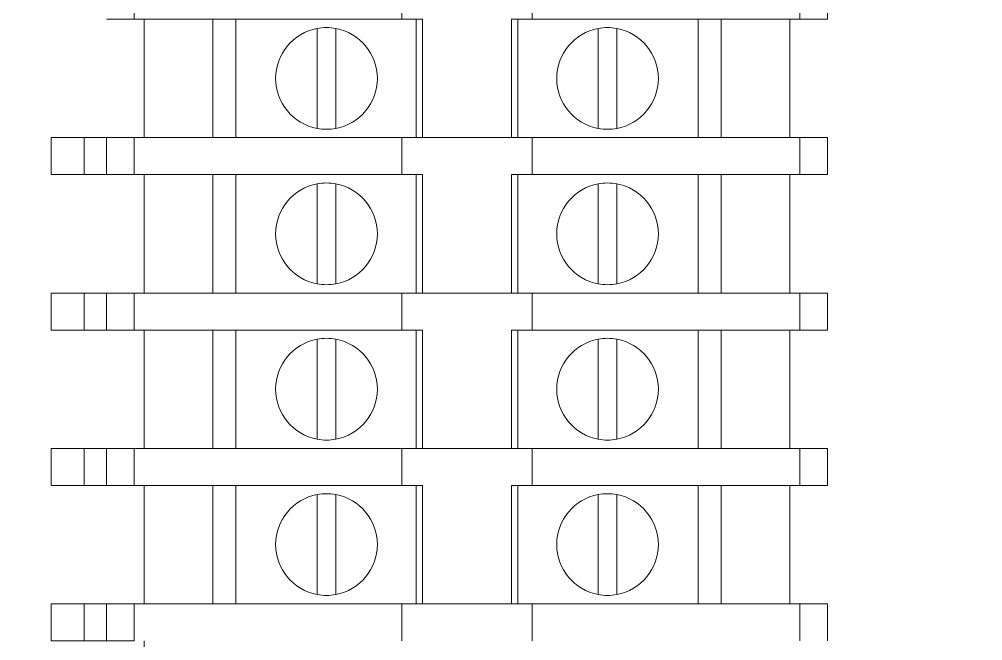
# Model space of a CAD drawing. Header units: millimetres. Extents: x 0 to 5940, y 0 to 4200.
# Drawn here: x 2229.1 to 2281.3, y 3074.6 to 3108.2 of the extents above; entities that cross this region are included whole.
import ezdxf

# ---------------------------------------------------------------- set-up
doc = ezdxf.new("R2010")
doc.units = ezdxf.units.MM
doc.header["$LTSCALE"] = 10
doc.layers.add('가시적인 것(ISO)', color=3, linetype='Continuous', lineweight=5, true_color=0x00ff00)
doc.layers.add('해치(ISO)', color=7, linetype='Continuous', lineweight=5)

msp = doc.modelspace()

# ---------------------------------------------------------------- hatches: boundary and pattern name
at = {"layer": '해치(ISO)'}
h = msp.add_hatch(dxfattribs=at)
h.set_pattern_fill('ANSI31', color=256, scale=254, angle=75.0002, style=0)
h.set_pattern_definition([(120.0002, (0, 0), (-27.49626, -15.87508), [])])
edge = h.paths.add_edge_path()
edge.add_line((2554.062, 3517.714), (2581.562, 3517.714))
edge.add_ellipse((2581.562, 3513.214), major_axis=(0, 4.5), ratio=1, start_angle=270, end_angle=360, ccw=False)
edge.add_line((2586.062, 3513.214), (2586.062, 3485.714))
edge.add_ellipse((2589.062, 3485.714), major_axis=(-3, 0), ratio=1, start_angle=0, end_angle=90)
edge.add_line((2589.062, 3482.714), (2591.062, 3482.714))
edge.add_line((2591.062, 3482.714), (2591.062, 3522.714))
edge.add_line((2591.062, 3522.714), (2551.062, 3522.714))
edge.add_line((2551.062, 3522.714), (2551.062, 3520.714))
edge.add_ellipse((2554.062, 3520.714), major_axis=(-3, 0), ratio=1, start_angle=0, end_angle=90)
edge = h.paths.add_edge_path()
edge.add_line((1795.662, 3482.714), (1797.662, 3482.714))
edge.add_ellipse((1797.662, 3485.714), major_axis=(0, -3), ratio=1, start_angle=0, end_angle=90)
edge.add_line((1800.662, 3485.714), (1800.662, 3513.214))
edge.add_ellipse((1805.162, 3513.214), major_axis=(-4.5, 0), ratio=1, start_angle=270, end_angle=360, ccw=False)
edge.add_line((1805.162, 3517.714), (1832.662, 3517.714))
edge.add_ellipse((1832.662, 3520.714), major_axis=(0, -3), ratio=1, start_angle=0, end_angle=90)
edge.add_line((1835.662, 3520.714), (1835.662, 3522.714))
edge.add_line((1835.662, 3522.714), (1795.662, 3522.714))
edge.add_line((1795.662, 3522.714), (1795.662, 3482.714))
edge = h.paths.add_edge_path()
edge.add_line((1795.662, 2817.314), (1795.662, 2777.314))
edge.add_line((1795.662, 2777.314), (1835.662, 2777.314))
edge.add_line((1835.662, 2777.314), (1835.662, 2779.314))
edge.add_ellipse((1832.662, 2779.314), major_axis=(3, 0), ratio=1, start_angle=0, end_angle=90)
edge.add_line((1832.662, 2782.314), (1804.901, 2782.314))
edge.add_ellipse((1804.901, 2786.814), major_axis=(0, -4.5), ratio=1, start_angle=269.5089, end_angle=360, ccw=False)
edge.add_line((1800.401, 2786.853), (1800.636, 2814.289))
edge.add_ellipse((1797.636, 2814.314), major_axis=(3, -0.026), ratio=1, start_angle=0, end_angle=90.4911)
edge.add_line((1797.636, 2817.314), (1795.662, 2817.314))
edge = h.paths.add_edge_path()
edge.add_line((2586.088, 2814.289), (2586.323, 2786.853))
edge.add_ellipse((2581.823, 2786.814), major_axis=(4.5, 0.039), ratio=1, start_angle=269.5089, end_angle=360, ccw=False)
edge.add_line((2581.823, 2782.314), (2554.062, 2782.314))
edge.add_ellipse((2554.062, 2779.314), major_axis=(0, 3), ratio=1, start_angle=0, end_angle=90)
edge.add_line((2551.062, 2779.314), (2551.062, 2777.314))
edge.add_line((2551.062, 2777.314), (2591.062, 2777.314))
edge.add_line((2591.062, 2777.314), (2591.062, 2817.314))
edge.add_line((2591.062, 2817.314), (2589.088, 2817.314))
edge.add_ellipse((2589.088, 2814.314), major_axis=(0, 3), ratio=1, start_angle=0, end_angle=90.4911)

# ---------------------------------------------------------------- linework, layer by layer
at = {"layer": '가시적인 것(ISO)'}
for p, q in [((2235.362, 3110.214), (2235.362, 3108.214)), ((2249.839, 3110.214), (2249.839, 3108.214)), ((2256.885, 3110.214), (2256.885, 3108.214)), ((2271.362, 3110.214), (2271.362, 3108.214)), ((2272.862, 3110.214), (2272.862, 3108.214)), ((2235.362, 3108.214), (2233.862, 3108.214)), ((2235.362, 3108.214), (2236.762, 3108.214)), ((2235.904, 3108.214), (2235.904, 3101.814)), ((2248.362, 3108.214), (2236.762, 3108.214)), ((2239.612, 3108.214), (2239.612, 3101.814)), ((2240.862, 3108.214), (2240.862, 3101.814)), ((2248.362, 3108.214), (2249.839, 3108.214)), ((2250.962, 3108.214), (2249.839, 3108.214)), ((2250.612, 3108.214), (2250.612, 3101.814)), ((2250.962, 3108.214), (2250.962, 3101.814)), ((2255.762, 3108.214), (2255.762, 3101.814)), ((2256.885, 3108.214), (2255.762, 3108.214)), ((2256.112, 3108.214), (2256.112, 3101.814)), ((2256.885, 3108.214), (2258.362, 3108.214)), ((2269.962, 3108.214), (2258.362, 3108.214)), ((2265.862, 3108.214), (2265.862, 3101.814)), ((2267.112, 3108.214), (2267.112, 3101.814)), ((2269.962, 3108.214), (2271.362, 3108.214)), ((2270.82, 3108.214), (2270.82, 3101.814)), ((2272.862, 3108.214), (2271.362, 3108.214)), ((2245.262, 3103.869), (2245.262, 3106.16)), ((2246.262, 3106.16), (2246.262, 3103.869)), ((2260.462, 3103.869), (2260.462, 3106.16)), ((2261.462, 3106.16), (2261.462, 3103.869)), ((2232.662, 3101.814), (2230.862, 3101.814)), ((2230.862, 3101.814), (2230.862, 3099.814)), ((2233.862, 3101.814), (2232.662, 3101.814)), ((2232.662, 3101.814), (2232.662, 3099.814)), ((2235.362, 3101.814), (2233.862, 3101.814)), ((2233.862, 3101.814), (2233.862, 3099.814)), ((2235.362, 3101.814), (2236.762, 3101.814)), ((2235.362, 3101.814), (2235.362, 3099.814)), ((2248.362, 3101.814), (2236.762, 3101.814)), ((2248.362, 3101.814), (2249.839, 3101.814)), ((2256.885, 3101.814), (2249.839, 3101.814)), ((2249.839, 3101.814), (2249.839, 3099.814)), ((2255.762, 3101.814), (2250.962, 3101.814)), ((2256.885, 3101.814), (2258.362, 3101.814)), ((2256.885, 3101.814), (2256.885, 3099.814)), ((2269.962, 3101.814), (2258.362, 3101.814)), ((2269.962, 3101.814), (2271.362, 3101.814)), ((2272.862, 3101.814), (2271.362, 3101.814)), ((2271.362, 3101.814), (2271.362, 3099.814)), ((2272.862, 3101.814), (2272.862, 3099.814)), ((2232.662, 3099.814), (2230.862, 3099.814)), ((2233.862, 3099.814), (2232.662, 3099.814)), ((2235.362, 3099.814), (2233.862, 3099.814)), ((2235.362, 3099.814), (2236.762, 3099.814)), ((2235.904, 3099.814), (2235.904, 3093.414)), ((2248.362, 3099.814), (2236.762, 3099.814)), ((2239.612, 3099.814), (2239.612, 3093.414)), ((2240.862, 3099.814), (2240.862, 3093.414)), ((2248.362, 3099.814), (2249.839, 3099.814)), ((2250.962, 3099.814), (2249.839, 3099.814)), ((2250.612, 3099.814), (2250.612, 3093.414)), ((2250.962, 3099.814), (2250.962, 3093.414)), ((2255.762, 3099.814), (2255.762, 3093.414)), ((2256.885, 3099.814), (2255.762, 3099.814)), ((2256.112, 3099.814), (2256.112, 3093.414)), ((2256.885, 3099.814), (2258.362, 3099.814)), ((2269.962, 3099.814), (2258.362, 3099.814)), ((2265.862, 3099.814), (2265.862, 3093.414)), ((2267.112, 3099.814), (2267.112, 3093.414)), ((2269.962, 3099.814), (2271.362, 3099.814)), ((2270.82, 3099.814), (2270.82, 3093.414)), ((2272.862, 3099.814), (2271.362, 3099.814)), ((2245.262, 3095.469), (2245.262, 3097.76)), ((2246.262, 3097.76), (2246.262, 3095.469)), ((2260.462, 3095.469), (2260.462, 3097.76)), ((2261.462, 3097.76), (2261.462, 3095.469)), ((2232.662, 3093.414), (2230.862, 3093.414)), ((2230.862, 3093.414), (2230.862, 3091.414)), ((2233.862, 3093.414), (2232.662, 3093.414)), ((2232.662, 3093.414), (2232.662, 3091.414)), ((2235.362, 3093.414), (2233.862, 3093.414)), ((2233.862, 3093.414), (2233.862, 3091.414)), ((2235.362, 3093.414), (2236.762, 3093.414)), ((2235.362, 3093.414), (2235.362, 3091.414)), ((2248.362, 3093.414), (2236.762, 3093.414)), ((2248.362, 3093.414), (2249.839, 3093.414)), ((2256.885, 3093.414), (2249.839, 3093.414)), ((2249.839, 3093.414), (2249.839, 3091.414)), ((2255.762, 3093.414), (2250.962, 3093.414)), ((2256.885, 3093.414), (2258.362, 3093.414)), ((2256.885, 3093.414), (2256.885, 3091.414)), ((2269.962, 3093.414), (2258.362, 3093.414)), ((2269.962, 3093.414), (2271.362, 3093.414)), ((2272.862, 3093.414), (2271.362, 3093.414)), ((2271.362, 3093.414), (2271.362, 3091.414)), ((2272.862, 3093.414), (2272.862, 3091.414)), ((2232.662, 3091.414), (2230.862, 3091.414)), ((2233.862, 3091.414), (2232.662, 3091.414)), ((2235.362, 3091.414), (2233.862, 3091.414)), ((2235.362, 3091.414), (2236.762, 3091.414)), ((2235.904, 3091.414), (2235.904, 3085.014)), ((2248.362, 3091.414), (2236.762, 3091.414)), ((2239.612, 3091.414), (2239.612, 3085.014)), ((2240.862, 3091.414), (2240.862, 3085.014)), ((2248.362, 3091.414), (2249.839, 3091.414)), ((2250.962, 3091.414), (2249.839, 3091.414)), ((2250.612, 3091.414), (2250.612, 3085.014)), ((2250.962, 3091.414), (2250.962, 3085.014)), ((2255.762, 3091.414), (2255.762, 3085.014)), ((2256.885, 3091.414), (2255.762, 3091.414)), ((2256.112, 3091.414), (2256.112, 3085.014)), ((2256.885, 3091.414), (2258.362, 3091.414)), ((2269.962, 3091.414), (2258.362, 3091.414)), ((2265.862, 3091.414), (2265.862, 3085.014)), ((2267.112, 3091.414), (2267.112, 3085.014)), ((2269.962, 3091.414), (2271.362, 3091.414)), ((2270.82, 3091.414), (2270.82, 3085.014)), ((2272.862, 3091.414), (2271.362, 3091.414)), ((2245.262, 3087.069), (2245.262, 3089.36)), ((2246.262, 3089.36), (2246.262, 3087.069)), ((2260.462, 3087.069), (2260.462, 3089.36)), ((2261.462, 3089.36), (2261.462, 3087.069)), ((2232.662, 3085.014), (2230.862, 3085.014)), ((2230.862, 3085.014), (2230.862, 3083.014)), ((2233.862, 3085.014), (2232.662, 3085.014)), ((2232.662, 3085.014), (2232.662, 3083.014)), ((2235.362, 3085.014), (2233.862, 3085.014)), ((2233.862, 3085.014), (2233.862, 3083.014)), ((2235.362, 3085.014), (2236.762, 3085.014)), ((2235.362, 3085.014), (2235.362, 3083.014)), ((2248.362, 3085.014), (2236.762, 3085.014)), ((2248.362, 3085.014), (2249.839, 3085.014)), ((2256.885, 3085.014), (2249.839, 3085.014)), ((2249.839, 3085.014), (2249.839, 3083.014)), ((2255.762, 3085.014), (2250.962, 3085.014)), ((2256.885, 3085.014), (2258.362, 3085.014)), ((2256.885, 3085.014), (2256.885, 3083.014)), ((2269.962, 3085.014), (2258.362, 3085.014)), ((2269.962, 3085.014), (2271.362, 3085.014)), ((2272.862, 3085.014), (2271.362, 3085.014)), ((2271.362, 3085.014), (2271.362, 3083.014)), ((2272.862, 3085.014), (2272.862, 3083.014)), ((2232.662, 3083.014), (2230.862, 3083.014)), ((2233.862, 3083.014), (2232.662, 3083.014)), ((2235.362, 3083.014), (2233.862, 3083.014)), ((2235.362, 3083.014), (2236.762, 3083.014)), ((2235.904, 3083.014), (2235.904, 3076.614)), ((2248.362, 3083.014), (2236.762, 3083.014)), ((2239.612, 3083.014), (2239.612, 3076.614)), ((2240.862, 3083.014), (2240.862, 3076.614)), ((2248.362, 3083.014), (2249.839, 3083.014)), ((2250.962, 3083.014), (2249.839, 3083.014)), ((2250.612, 3083.014), (2250.612, 3076.614)), ((2250.962, 3083.014), (2250.962, 3076.614)), ((2255.762, 3083.014), (2255.762, 3076.614)), ((2256.885, 3083.014), (2255.762, 3083.014)), ((2256.112, 3083.014), (2256.112, 3076.614)), ((2256.885, 3083.014), (2258.362, 3083.014)), ((2269.962, 3083.014), (2258.362, 3083.014)), ((2265.862, 3083.014), (2265.862, 3076.614)), ((2267.112, 3083.014), (2267.112, 3076.614)), ((2269.962, 3083.014), (2271.362, 3083.014)), ((2270.82, 3083.014), (2270.82, 3076.614)), ((2272.862, 3083.014), (2271.362, 3083.014)), ((2245.262, 3078.669), (2245.262, 3080.96)), ((2246.262, 3080.96), (2246.262, 3078.669)), ((2260.462, 3078.669), (2260.462, 3080.96)), ((2261.462, 3080.96), (2261.462, 3078.669)), ((2232.662, 3076.614), (2230.862, 3076.614)), ((2230.862, 3076.614), (2230.862, 3074.614)), ((2233.862, 3076.614), (2232.662, 3076.614)), ((2232.662, 3076.614), (2232.662, 3074.614)), ((2235.362, 3076.614), (2233.862, 3076.614)), ((2233.862, 3076.614), (2233.862, 3074.614)), ((2235.362, 3076.614), (2236.762, 3076.614)), ((2235.362, 3076.614), (2235.362, 3074.614)), ((2248.362, 3076.614), (2236.762, 3076.614)), ((2248.362, 3076.614), (2249.839, 3076.614)), ((2256.885, 3076.614), (2249.839, 3076.614)), ((2249.839, 3076.614), (2249.839, 3074.614)), ((2255.762, 3076.614), (2250.962, 3076.614)), ((2256.885, 3076.614), (2258.362, 3076.614)), ((2256.885, 3076.614), (2256.885, 3074.614)), ((2269.962, 3076.614), (2258.362, 3076.614)), ((2269.962, 3076.614), (2271.362, 3076.614)), ((2272.862, 3076.614), (2271.362, 3076.614)), ((2271.362, 3076.614), (2271.362, 3074.614)), ((2272.862, 3076.614), (2272.862, 3074.614)), ((2232.662, 3074.614), (2230.862, 3074.614)), ((2233.862, 3074.614), (2232.662, 3074.614)), ((2235.362, 3074.614), (2233.862, 3074.614)), ((2235.904, 3074.614), (2235.904, 3068.214))]:
    msp.add_line(p, q, dxfattribs=at)
for centre, start, end in [((2245.762, 3105.014), 79.5243, 100.4757), ((2260.962, 3105.014), 79.5243, 100.4757), ((2245.762, 3105.014), 100.4757, 259.5243), ((2245.762, 3105.014), 280.4757, 79.5243), ((2260.962, 3105.014), 100.4757, 259.5243), ((2260.962, 3105.014), 280.4757, 79.5243), ((2245.762, 3105.014), 259.5243, 280.4757), ((2260.962, 3105.014), 259.5243, 280.4757), ((2245.762, 3096.614), 100.4757, 259.5243), ((2245.762, 3096.614), 79.5243, 100.4757), ((2245.762, 3096.614), 280.4757, 79.5243), ((2260.962, 3096.614), 100.4757, 259.5243), ((2260.962, 3096.614), 79.5243, 100.4757), ((2260.962, 3096.614), 280.4757, 79.5243), ((2245.762, 3096.614), 259.5243, 280.4757), ((2260.962, 3096.614), 259.5243, 280.4757), ((2245.762, 3088.214), 100.4757, 259.5243), ((2245.762, 3088.214), 79.5243, 100.4757), ((2245.762, 3088.214), 280.4757, 79.5243), ((2260.962, 3088.214), 100.4757, 259.5243), ((2260.962, 3088.214), 79.5243, 100.4757), ((2260.962, 3088.214), 280.4757, 79.5243), ((2245.762, 3088.214), 259.5243, 280.4757), ((2260.962, 3088.214), 259.5243, 280.4757), ((2245.762, 3079.814), 100.4757, 259.5243), ((2245.762, 3079.814), 79.5243, 100.4757), ((2245.762, 3079.814), 280.4757, 79.5243), ((2260.962, 3079.814), 100.4757, 259.5243), ((2260.962, 3079.814), 79.5243, 100.4757), ((2260.962, 3079.814), 280.4757, 79.5243), ((2245.762, 3079.814), 259.5243, 280.4757), ((2260.962, 3079.814), 259.5243, 280.4757)]:
    msp.add_arc(centre, 2.75, start, end, dxfattribs=at)
for points, knots in [([(2245.262, 3106.16), (2245.262, 3106.36), (2245.262, 3106.596), (2245.262, 3106.955), (2245.262, 3107.144), (2245.262, 3107.41), (2245.262, 3107.534), (2245.262, 3107.675), (2245.262, 3107.701), (2245.262, 3107.718)], [0.7826557, 0.7826557, 0.7826557, 0.7826557, 0.8426253, 0.8426253, 0.8991856, 0.8991856, 0.9546323, 0.9546323, 1.009615, 1.009615, 1.009615, 1.009615]), ([(2246.262, 3107.718), (2246.262, 3107.701), (2246.262, 3107.675), (2246.262, 3107.534), (2246.262, 3107.41), (2246.262, 3107.144), (2246.262, 3106.955), (2246.262, 3106.596), (2246.262, 3106.36), (2246.262, 3106.16)], [0.3365383, 0.3365383, 0.3365383, 0.3365383, 0.391521, 0.391521, 0.4469677, 0.4469677, 0.503528, 0.503528, 0.5634976, 0.5634976, 0.5634976, 0.5634976]), ([(2260.462, 3106.16), (2260.462, 3106.36), (2260.462, 3106.596), (2260.462, 3106.955), (2260.462, 3107.144), (2260.462, 3107.41), (2260.462, 3107.534), (2260.462, 3107.675), (2260.462, 3107.701), (2260.462, 3107.718)], [0.7826557, 0.7826557, 0.7826557, 0.7826557, 0.8426253, 0.8426253, 0.8991856, 0.8991856, 0.9546323, 0.9546323, 1.009615, 1.009615, 1.009615, 1.009615]), ([(2261.462, 3107.718), (2261.462, 3107.701), (2261.462, 3107.675), (2261.462, 3107.534), (2261.462, 3107.41), (2261.462, 3107.144), (2261.462, 3106.955), (2261.462, 3106.596), (2261.462, 3106.36), (2261.462, 3106.16)], [0.3365383, 0.3365383, 0.3365383, 0.3365383, 0.391521, 0.391521, 0.4469677, 0.4469677, 0.503528, 0.503528, 0.5634976, 0.5634976, 0.5634976, 0.5634976]), ([(2245.262, 3102.31), (2245.262, 3102.327), (2245.262, 3102.353), (2245.262, 3102.495), (2245.262, 3102.619), (2245.262, 3102.884), (2245.262, 3103.073), (2245.262, 3103.433), (2245.262, 3103.669), (2245.262, 3103.869)], [0.3365383, 0.3365383, 0.3365383, 0.3365383, 0.391521, 0.391521, 0.4469677, 0.4469677, 0.503528, 0.503528, 0.5634976, 0.5634976, 0.5634976, 0.5634976]), ([(2246.262, 3103.869), (2246.262, 3103.669), (2246.262, 3103.433), (2246.262, 3103.073), (2246.262, 3102.884), (2246.262, 3102.619), (2246.262, 3102.495), (2246.262, 3102.353), (2246.262, 3102.327), (2246.262, 3102.31)], [0.7826557, 0.7826557, 0.7826557, 0.7826557, 0.8426253, 0.8426253, 0.8991856, 0.8991856, 0.9546323, 0.9546323, 1.009615, 1.009615, 1.009615, 1.009615]), ([(2260.462, 3102.31), (2260.462, 3102.327), (2260.462, 3102.353), (2260.462, 3102.495), (2260.462, 3102.619), (2260.462, 3102.884), (2260.462, 3103.073), (2260.462, 3103.433), (2260.462, 3103.669), (2260.462, 3103.869)], [0.3365383, 0.3365383, 0.3365383, 0.3365383, 0.391521, 0.391521, 0.4469677, 0.4469677, 0.503528, 0.503528, 0.5634976, 0.5634976, 0.5634976, 0.5634976]), ([(2261.462, 3103.869), (2261.462, 3103.669), (2261.462, 3103.433), (2261.462, 3103.073), (2261.462, 3102.884), (2261.462, 3102.619), (2261.462, 3102.495), (2261.462, 3102.353), (2261.462, 3102.327), (2261.462, 3102.31)], [0.7826557, 0.7826557, 0.7826557, 0.7826557, 0.8426253, 0.8426253, 0.8991856, 0.8991856, 0.9546323, 0.9546323, 1.009615, 1.009615, 1.009615, 1.009615]), ([(2245.262, 3097.76), (2245.262, 3097.96), (2245.262, 3098.196), (2245.262, 3098.555), (2245.262, 3098.744), (2245.262, 3099.01), (2245.262, 3099.134), (2245.262, 3099.275), (2245.262, 3099.301), (2245.262, 3099.318)], [0.7826557, 0.7826557, 0.7826557, 0.7826557, 0.8426253, 0.8426253, 0.8991856, 0.8991856, 0.9546323, 0.9546323, 1.009615, 1.009615, 1.009615, 1.009615]), ([(2246.262, 3099.318), (2246.262, 3099.301), (2246.262, 3099.275), (2246.262, 3099.134), (2246.262, 3099.01), (2246.262, 3098.744), (2246.262, 3098.555), (2246.262, 3098.196), (2246.262, 3097.96), (2246.262, 3097.76)], [0.3365383, 0.3365383, 0.3365383, 0.3365383, 0.391521, 0.391521, 0.4469677, 0.4469677, 0.503528, 0.503528, 0.5634976, 0.5634976, 0.5634976, 0.5634976]), ([(2260.462, 3097.76), (2260.462, 3097.96), (2260.462, 3098.196), (2260.462, 3098.555), (2260.462, 3098.744), (2260.462, 3099.01), (2260.462, 3099.134), (2260.462, 3099.275), (2260.462, 3099.301), (2260.462, 3099.318)], [0.7826557, 0.7826557, 0.7826557, 0.7826557, 0.8426253, 0.8426253, 0.8991856, 0.8991856, 0.9546323, 0.9546323, 1.009615, 1.009615, 1.009615, 1.009615]), ([(2261.462, 3099.318), (2261.462, 3099.301), (2261.462, 3099.275), (2261.462, 3099.134), (2261.462, 3099.01), (2261.462, 3098.744), (2261.462, 3098.555), (2261.462, 3098.196), (2261.462, 3097.96), (2261.462, 3097.76)], [0.3365383, 0.3365383, 0.3365383, 0.3365383, 0.391521, 0.391521, 0.4469677, 0.4469677, 0.503528, 0.503528, 0.5634976, 0.5634976, 0.5634976, 0.5634976]), ([(2245.262, 3093.91), (2245.262, 3093.927), (2245.262, 3093.953), (2245.262, 3094.095), (2245.262, 3094.219), (2245.262, 3094.484), (2245.262, 3094.673), (2245.262, 3095.033), (2245.262, 3095.269), (2245.262, 3095.469)], [0.3365383, 0.3365383, 0.3365383, 0.3365383, 0.391521, 0.391521, 0.4469677, 0.4469677, 0.503528, 0.503528, 0.5634976, 0.5634976, 0.5634976, 0.5634976]), ([(2246.262, 3095.469), (2246.262, 3095.269), (2246.262, 3095.033), (2246.262, 3094.673), (2246.262, 3094.484), (2246.262, 3094.219), (2246.262, 3094.095), (2246.262, 3093.953), (2246.262, 3093.927), (2246.262, 3093.91)], [0.7826557, 0.7826557, 0.7826557, 0.7826557, 0.8426253, 0.8426253, 0.8991856, 0.8991856, 0.9546323, 0.9546323, 1.009615, 1.009615, 1.009615, 1.009615]), ([(2260.462, 3093.91), (2260.462, 3093.927), (2260.462, 3093.953), (2260.462, 3094.095), (2260.462, 3094.219), (2260.462, 3094.484), (2260.462, 3094.673), (2260.462, 3095.033), (2260.462, 3095.269), (2260.462, 3095.469)], [0.3365383, 0.3365383, 0.3365383, 0.3365383, 0.391521, 0.391521, 0.4469677, 0.4469677, 0.503528, 0.503528, 0.5634976, 0.5634976, 0.5634976, 0.5634976]), ([(2261.462, 3095.469), (2261.462, 3095.269), (2261.462, 3095.033), (2261.462, 3094.673), (2261.462, 3094.484), (2261.462, 3094.219), (2261.462, 3094.095), (2261.462, 3093.953), (2261.462, 3093.927), (2261.462, 3093.91)], [0.7826557, 0.7826557, 0.7826557, 0.7826557, 0.8426253, 0.8426253, 0.8991856, 0.8991856, 0.9546323, 0.9546323, 1.009615, 1.009615, 1.009615, 1.009615]), ([(2245.262, 3089.36), (2245.262, 3089.56), (2245.262, 3089.796), (2245.262, 3090.155), (2245.262, 3090.344), (2245.262, 3090.61), (2245.262, 3090.734), (2245.262, 3090.875), (2245.262, 3090.901), (2245.262, 3090.918)], [0.7826557, 0.7826557, 0.7826557, 0.7826557, 0.8426253, 0.8426253, 0.8991856, 0.8991856, 0.9546323, 0.9546323, 1.009615, 1.009615, 1.009615, 1.009615]), ([(2246.262, 3090.918), (2246.262, 3090.901), (2246.262, 3090.875), (2246.262, 3090.734), (2246.262, 3090.61), (2246.262, 3090.344), (2246.262, 3090.155), (2246.262, 3089.796), (2246.262, 3089.56), (2246.262, 3089.36)], [0.3365383, 0.3365383, 0.3365383, 0.3365383, 0.391521, 0.391521, 0.4469677, 0.4469677, 0.503528, 0.503528, 0.5634976, 0.5634976, 0.5634976, 0.5634976]), ([(2260.462, 3089.36), (2260.462, 3089.56), (2260.462, 3089.796), (2260.462, 3090.155), (2260.462, 3090.344), (2260.462, 3090.61), (2260.462, 3090.734), (2260.462, 3090.875), (2260.462, 3090.901), (2260.462, 3090.918)], [0.7826557, 0.7826557, 0.7826557, 0.7826557, 0.8426253, 0.8426253, 0.8991856, 0.8991856, 0.9546323, 0.9546323, 1.009615, 1.009615, 1.009615, 1.009615]), ([(2261.462, 3090.918), (2261.462, 3090.901), (2261.462, 3090.875), (2261.462, 3090.734), (2261.462, 3090.61), (2261.462, 3090.344), (2261.462, 3090.155), (2261.462, 3089.796), (2261.462, 3089.56), (2261.462, 3089.36)], [0.3365383, 0.3365383, 0.3365383, 0.3365383, 0.391521, 0.391521, 0.4469677, 0.4469677, 0.503528, 0.503528, 0.5634976, 0.5634976, 0.5634976, 0.5634976]), ([(2245.262, 3085.51), (2245.262, 3085.527), (2245.262, 3085.553), (2245.262, 3085.695), (2245.262, 3085.819), (2245.262, 3086.084), (2245.262, 3086.273), (2245.262, 3086.633), (2245.262, 3086.869), (2245.262, 3087.069)], [0.3365383, 0.3365383, 0.3365383, 0.3365383, 0.391521, 0.391521, 0.4469677, 0.4469677, 0.503528, 0.503528, 0.5634976, 0.5634976, 0.5634976, 0.5634976]), ([(2246.262, 3087.069), (2246.262, 3086.869), (2246.262, 3086.633), (2246.262, 3086.273), (2246.262, 3086.084), (2246.262, 3085.819), (2246.262, 3085.695), (2246.262, 3085.553), (2246.262, 3085.527), (2246.262, 3085.51)], [0.7826557, 0.7826557, 0.7826557, 0.7826557, 0.8426253, 0.8426253, 0.8991856, 0.8991856, 0.9546323, 0.9546323, 1.009615, 1.009615, 1.009615, 1.009615]), ([(2260.462, 3085.51), (2260.462, 3085.527), (2260.462, 3085.553), (2260.462, 3085.695), (2260.462, 3085.819), (2260.462, 3086.084), (2260.462, 3086.273), (2260.462, 3086.633), (2260.462, 3086.869), (2260.462, 3087.069)], [0.3365383, 0.3365383, 0.3365383, 0.3365383, 0.391521, 0.391521, 0.4469677, 0.4469677, 0.503528, 0.503528, 0.5634976, 0.5634976, 0.5634976, 0.5634976]), ([(2261.462, 3087.069), (2261.462, 3086.869), (2261.462, 3086.633), (2261.462, 3086.273), (2261.462, 3086.084), (2261.462, 3085.819), (2261.462, 3085.695), (2261.462, 3085.553), (2261.462, 3085.527), (2261.462, 3085.51)], [0.7826557, 0.7826557, 0.7826557, 0.7826557, 0.8426253, 0.8426253, 0.8991856, 0.8991856, 0.9546323, 0.9546323, 1.009615, 1.009615, 1.009615, 1.009615]), ([(2245.262, 3080.96), (2245.262, 3081.16), (2245.262, 3081.396), (2245.262, 3081.755), (2245.262, 3081.944), (2245.262, 3082.21), (2245.262, 3082.334), (2245.262, 3082.475), (2245.262, 3082.501), (2245.262, 3082.518)], [0.7826557, 0.7826557, 0.7826557, 0.7826557, 0.8426253, 0.8426253, 0.8991856, 0.8991856, 0.9546323, 0.9546323, 1.009615, 1.009615, 1.009615, 1.009615]), ([(2246.262, 3082.518), (2246.262, 3082.501), (2246.262, 3082.475), (2246.262, 3082.334), (2246.262, 3082.21), (2246.262, 3081.944), (2246.262, 3081.755), (2246.262, 3081.396), (2246.262, 3081.16), (2246.262, 3080.96)], [0.3365383, 0.3365383, 0.3365383, 0.3365383, 0.391521, 0.391521, 0.4469677, 0.4469677, 0.503528, 0.503528, 0.5634976, 0.5634976, 0.5634976, 0.5634976]), ([(2260.462, 3080.96), (2260.462, 3081.16), (2260.462, 3081.396), (2260.462, 3081.755), (2260.462, 3081.944), (2260.462, 3082.21), (2260.462, 3082.334), (2260.462, 3082.475), (2260.462, 3082.501), (2260.462, 3082.518)], [0.7826557, 0.7826557, 0.7826557, 0.7826557, 0.8426253, 0.8426253, 0.8991856, 0.8991856, 0.9546323, 0.9546323, 1.009615, 1.009615, 1.009615, 1.009615]), ([(2261.462, 3082.518), (2261.462, 3082.501), (2261.462, 3082.475), (2261.462, 3082.334), (2261.462, 3082.21), (2261.462, 3081.944), (2261.462, 3081.755), (2261.462, 3081.396), (2261.462, 3081.16), (2261.462, 3080.96)], [0.3365383, 0.3365383, 0.3365383, 0.3365383, 0.391521, 0.391521, 0.4469677, 0.4469677, 0.503528, 0.503528, 0.5634976, 0.5634976, 0.5634976, 0.5634976]), ([(2245.262, 3077.11), (2245.262, 3077.127), (2245.262, 3077.153), (2245.262, 3077.295), (2245.262, 3077.419), (2245.262, 3077.684), (2245.262, 3077.873), (2245.262, 3078.233), (2245.262, 3078.469), (2245.262, 3078.669)], [0.3365383, 0.3365383, 0.3365383, 0.3365383, 0.391521, 0.391521, 0.4469677, 0.4469677, 0.503528, 0.503528, 0.5634976, 0.5634976, 0.5634976, 0.5634976]), ([(2246.262, 3078.669), (2246.262, 3078.469), (2246.262, 3078.233), (2246.262, 3077.873), (2246.262, 3077.684), (2246.262, 3077.419), (2246.262, 3077.295), (2246.262, 3077.153), (2246.262, 3077.127), (2246.262, 3077.11)], [0.7826557, 0.7826557, 0.7826557, 0.7826557, 0.8426253, 0.8426253, 0.8991856, 0.8991856, 0.9546323, 0.9546323, 1.009615, 1.009615, 1.009615, 1.009615]), ([(2260.462, 3077.11), (2260.462, 3077.127), (2260.462, 3077.153), (2260.462, 3077.295), (2260.462, 3077.419), (2260.462, 3077.684), (2260.462, 3077.873), (2260.462, 3078.233), (2260.462, 3078.469), (2260.462, 3078.669)], [0.3365383, 0.3365383, 0.3365383, 0.3365383, 0.391521, 0.391521, 0.4469677, 0.4469677, 0.503528, 0.503528, 0.5634976, 0.5634976, 0.5634976, 0.5634976]), ([(2261.462, 3078.669), (2261.462, 3078.469), (2261.462, 3078.233), (2261.462, 3077.873), (2261.462, 3077.684), (2261.462, 3077.419), (2261.462, 3077.295), (2261.462, 3077.153), (2261.462, 3077.127), (2261.462, 3077.11)], [0.7826557, 0.7826557, 0.7826557, 0.7826557, 0.8426253, 0.8426253, 0.8991856, 0.8991856, 0.9546323, 0.9546323, 1.009615, 1.009615, 1.009615, 1.009615])]:
    msp.add_open_spline(points, degree=3, knots=knots, dxfattribs=at)

doc.saveas('drawing.dxf')
